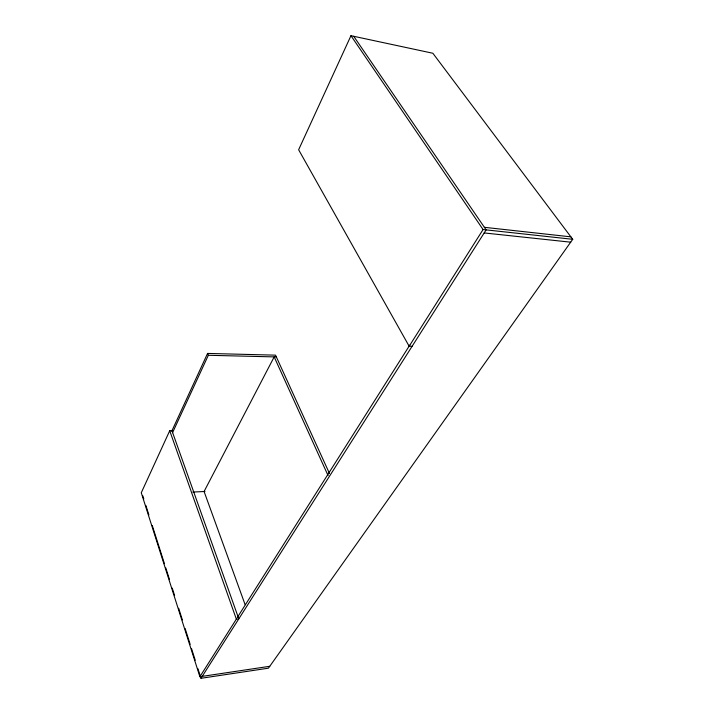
<?xml version="1.0" encoding="UTF-8"?>
<svg xmlns="http://www.w3.org/2000/svg" width="714" height="714" viewBox="0 0 714 714"><rect width="100%" height="100%" fill="white"/><g stroke="black" fill="none" stroke-linecap="round" stroke-linejoin="round"><path stroke-width="1.07" d="M199.884 676.72L236.352 619.136L238.806 618.842L171.958 430.712L169.718 430.747L141.274 492.758L199.884 676.72L269.767 666.296M197.957 668.75L201 678.3L268.428 668.179L572.726 239.306L432.862 53.255L350.958 35.7L298.63 149.753L409.167 346.245L412.085 346.335M171.779 431.113L207.578 353.421L275.542 355.153L329.466 473.471M172.529 432.729L208.327 355.286L207.578 353.421M237.298 617.521L409.774 345.13M409.167 346.245L483.075 229.542L572.726 239.306M201 678.3L486.136 229.881L353.725 36.298M192.78 492.062L204.98 491.464M208.327 355.286L276.363 356.946M484.181 232.942L570.691 242.18M484.378 227.311L570.888 236.852M350.958 35.7L483.075 229.542M328.083 475.604L274.176 356.893L204.079 491.5L245.125 604.687M169.718 430.747L236.352 619.136M142.791 495.811L143.8 498.988M145.834 505.36L148.878 514.91M152.26 525.513L164.452 563.712M165.8 567.96L169.521 579.625M172.235 588.113L174.6 595.538M178.661 608.274L182.382 619.948M185.096 628.436L190.174 644.349M191.522 648.589L195.243 660.263"/></g></svg>
